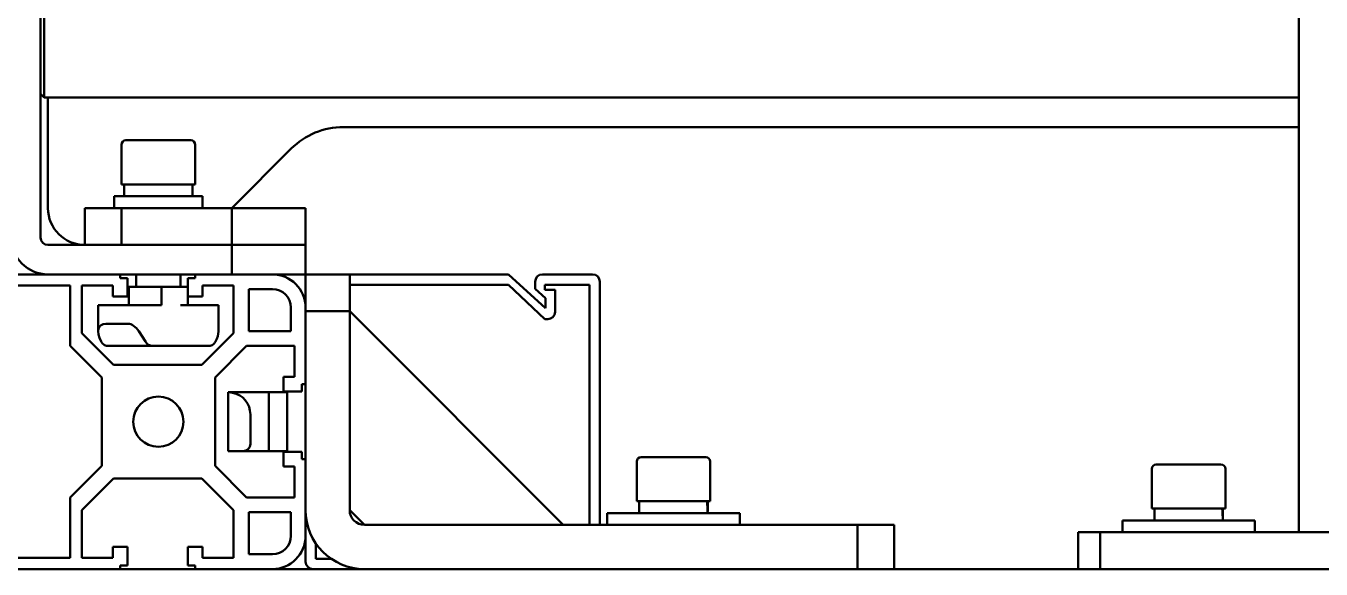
# Model space of a CAD drawing. Header units: millimetres. Extents: x 845401 to 948039, y 511594 to 550263.
# Drawn here: x 913536.2 to 913712.2, y 544470.2 to 544543.9 of the extents above; entities that cross this region are included whole.
import ezdxf

# ---------------------------------------------------------------- set-up
doc = ezdxf.new("R2010")
doc.units = ezdxf.units.MM
doc.layers.add('可见 (ISO)', color=7, linetype='Continuous', lineweight=50)

# ---------------------------------------------------------------- blocks, each defined once
blk = doc.blocks.new('A$C2A4E01FC')
at = {"layer": '可见 (ISO)', "color": 251}
for p, q in [((1352.5, 703.35), (1352.5, 450.35)), ((1181.5, 490.35), (1181.5, 535.35)), ((1182, 521.35), (1182, 509.35)), ((1181.5, 509.85), (1182, 509.35)), ((1352.5, 509.35), (1182, 509.35)), ((1182.5, 494.35), (1182.5, 509.35)), ((1352.5, 505.35), (1222.64, 505.35)), ((1193.1, 503.55), (1201.9, 503.55)), ((1192.5, 502.95), (1192.5, 497.55)), ((1202.5, 502.95), (1202.5, 497.55)), ((1215.57, 502.42), (1207.5, 494.35)), ((1192.5, 497.55), (1202.5, 497.55)), ((1192.85, 496.94), (1192.85, 497.55)), ((1202.15, 495.95), (1202.15, 497.55)), ((1191.5, 495.95), (1203.5, 495.95)), ((1191.5, 494.35), (1191.5, 495.95)), ((1203.5, 494.35), (1203.5, 495.95)), ((1192.5, 494.35), (1187.5, 494.35)), ((1187.5, 494.35), (1187.5, 489.35)), ((1192.5, 489.35), (1192.5, 494.35)), ((1207.5, 494.35), (1192.5, 494.35)), ((1217.5, 494.35), (1207.5, 494.35)), ((1207.5, 494.35), (1207.5, 489.35)), ((1217.5, 489.35), (1217.5, 494.35)), ((1207.5, 489.35), (1182.5, 489.35)), ((1192.5, 489.35), (1207.5, 489.35)), ((1217.5, 489.35), (1207.5, 489.35)), ((1207.5, 489.35), (1207.5, 485.35)), ((1207.5, 489.35), (1217.5, 489.35)), ((1217.5, 485.35), (1217.5, 489.35)), ((1192.3, 485.35), (1162.7, 485.35)), ((1182.5, 485.35), (1207.5, 485.35)), ((1192.3, 484.85), (1192.3, 485.35)), ((1193.3, 484.85), (1192.3, 484.85)), ((1193.3, 482.35), (1193.3, 484.85)), ((1194.5, 485.35), (1194.5, 483.65)), ((1200.5, 485.35), (1200.5, 483.65)), ((1202.5, 484.85), (1201.5, 484.85)), ((1201.5, 484.85), (1201.5, 482.35)), ((1213, 485.35), (1202.5, 485.35)), ((1202.5, 485.35), (1202.5, 484.85)), ((1213, 485.35), (1217.5, 485.35)), ((1223.5, 485.35), (1217.5, 485.35)), ((1217.5, 485.35), (1217.5, 480.85)), ((1223.5, 480.35), (1223.5, 485.35)), ((1245.1, 485.35), (1223.5, 485.35)), ((1250.1, 480.76), (1245.1, 485.35)), ((1248.7, 484.35), (1248.7, 483.4)), ((1256.5, 485.35), (1249.7, 485.35)), ((1257.5, 451.35), (1257.5, 484.35)), ((1169.5, 483.85), (1185.5, 483.85)), ((1185.5, 483.85), (1185.5, 475.65)), ((1187.1, 477.35), (1187.1, 483.85)), ((1187.1, 483.85), (1191.3, 483.85)), ((1191.3, 483.85), (1191.3, 482.35)), ((1191.3, 482.35), (1193.3, 482.35)), ((1194.89, 483.65), (1193.5, 483.65)), ((1193.5, 481.15), (1193.5, 483.65)), ((1194.89, 483.65), (1197.93, 483.65)), ((1197.93, 483.65), (1200.53, 483.65)), ((1197.93, 481.15), (1197.93, 483.65)), ((1201.5, 483.65), (1200.53, 483.65)), ((1201.5, 482.35), (1203.5, 482.35)), ((1201.5, 481.15), (1201.5, 482.35)), ((1203.5, 482.35), (1203.5, 483.85)), ((1203.5, 483.85), (1207.7, 483.85)), ((1207.7, 483.85), (1207.7, 477.35)), ((1209.8, 477.65), (1209.8, 483.35)), ((1209.8, 483.35), (1213, 483.35)), ((1223.5, 483.95), (1245.1, 483.95)), ((1245.1, 483.95), (1250.01, 479.26)), ((1248.7, 483.4), (1250.1, 482.11)), ((1250.01, 483.95), (1256.1, 483.95)), ((1250.01, 483.26), (1250.01, 483.95)), ((1251.41, 483.26), (1250.01, 483.26)), ((1251.41, 480.26), (1251.41, 483.26)), ((1256.1, 483.95), (1256.1, 451.35)), ((1190.39, 481.15), (1189.34, 481.15)), ((1189.34, 481.15), (1189.34, 477.61)), ((1190.39, 481.15), (1193.42, 481.15)), ((1194.83, 481.15), (1193.42, 481.15)), ((1194.83, 481.15), (1197.93, 481.15)), ((1200.53, 481.15), (1204.93, 481.15)), ((1205.66, 481.15), (1204.93, 481.15)), ((1205.66, 481.15), (1205.66, 477.61)), ((1215.5, 480.85), (1215.5, 477.65)), ((1217.5, 470.45), (1217.5, 480.85)), ((1250.1, 482.11), (1250.1, 480.76)), ((1217.5, 480.35), (1223.5, 480.35)), ((1217.5, 480.35), (1217.5, 453.35)), ((1223.5, 453.35), (1223.5, 480.35)), ((1252.5, 451.35), (1223.5, 480.35)), ((1223.5, 480.35), (1223.5, 453.35)), ((1250.01, 479.26), (1250.41, 479.26)), ((1191.4, 473.05), (1187.1, 477.35)), ((1193.42, 478.65), (1190.39, 478.65)), ((1195.75, 476.24), (1194.83, 477.65)), ((1207.7, 477.35), (1203.4, 473.05)), ((1215.5, 477.65), (1209.8, 477.65)), ((1185.5, 475.65), (1189.8, 471.35)), ((1196.67, 475.65), (1190.61, 475.65)), ((1204.39, 475.65), (1196.67, 475.65)), ((1205.2, 471.35), (1209.5, 475.65)), ((1209.5, 475.65), (1216, 475.65)), ((1216, 475.65), (1216, 471.45)), ((1203.4, 473.05), (1191.4, 473.05)), ((1189.8, 471.35), (1189.8, 459.35)), ((1205.2, 459.35), (1205.2, 471.35)), ((1216, 471.45), (1214.5, 471.45)), ((1214.5, 471.45), (1214.5, 469.45)), ((1217, 469.45), (1217, 470.45)), ((1217, 470.45), (1217.5, 470.45)), ((1207, 461.35), (1207, 469.35)), ((1207.18, 469.35), (1207, 469.35)), ((1207.18, 469.35), (1212.5, 469.35)), ((1212.5, 469.35), (1215, 469.35)), ((1212.5, 466.35), (1212.5, 469.35)), ((1214.5, 469.45), (1217, 469.45)), ((1215, 465.35), (1215, 469.35)), ((1210, 462.35), (1210, 466.35)), ((1212.5, 466.35), (1212.5, 462.35)), ((1215, 465.35), (1215, 461.35)), ((1207, 461.35), (1207.59, 461.35)), ((1207.59, 461.35), (1209, 461.35)), ((1212.5, 461.35), (1209, 461.35)), ((1212.5, 461.35), (1212.5, 462.35)), ((1212.5, 461.35), (1215, 461.35)), ((1217, 461.25), (1214.5, 461.25)), ((1214.5, 461.25), (1214.5, 459.25)), ((1217, 460.25), (1217, 461.25)), ((1217.5, 460.25), (1217, 460.25)), ((1217.5, 449.85), (1217.5, 460.25)), ((1262.5, 459.95), (1262.5, 454.55)), ((1263.1, 460.55), (1271.9, 460.55)), ((1272.5, 459.95), (1272.5, 454.55)), ((1333.1, 459.55), (1341.9, 459.55)), ((1189.8, 459.35), (1185.5, 455.05)), ((1187.1, 453.35), (1191.4, 457.65)), ((1191.4, 457.65), (1203.4, 457.65)), ((1203.4, 457.65), (1207.7, 453.35)), ((1209.5, 455.05), (1205.2, 459.35)), ((1214.5, 459.25), (1216, 459.25)), ((1216, 459.25), (1216, 455.05)), ((1332.5, 458.95), (1332.5, 453.55)), ((1342.5, 458.95), (1342.5, 453.55)), ((1185.5, 455.05), (1185.5, 446.85)), ((1216, 455.05), (1209.5, 455.05)), ((1262.5, 454.55), (1272.5, 454.55)), ((1262.85, 452.95), (1262.85, 454.55)), ((1272.15, 453.94), (1272.15, 454.55)), ((1187.1, 446.85), (1187.1, 453.35)), ((1207.7, 453.35), (1207.7, 446.85)), ((1209.8, 447.35), (1209.8, 453.05)), ((1209.8, 453.05), (1215.5, 453.05)), ((1215.5, 453.05), (1215.5, 449.85)), ((1223.5, 453.35), (1225.5, 451.35)), ((1258.5, 452.95), (1276.5, 452.95)), ((1258.5, 451.35), (1258.5, 452.95)), ((1276.5, 451.35), (1276.5, 452.95)), ((1332.5, 453.55), (1342.5, 453.55)), ((1332.85, 451.95), (1332.85, 453.55)), ((1342.15, 452.94), (1342.15, 453.55)), ((1292.5, 451.35), (1225.5, 451.35)), ((1225.5, 451.35), (1252.5, 451.35)), ((1297.5, 451.35), (1292.5, 451.35)), ((1292.5, 451.35), (1292.5, 445.35)), ((1297.5, 445.35), (1297.5, 451.35)), ((1328.5, 451.95), (1346.5, 451.95)), ((1328.5, 450.35), (1328.5, 451.95)), ((1346.5, 450.35), (1346.5, 451.95)), ((1217.5, 449.85), (1217.5, 446.35)), ((1218.9, 446.75), (1218.9, 448.83)), ((1322.5, 450.35), (1322.5, 445.35)), ((1325.5, 450.35), (1322.5, 450.35)), ((1325.5, 445.35), (1325.5, 450.35)), ((1325.5, 450.35), (1439.5, 450.35)), ((1193.3, 448.35), (1191.3, 448.35)), ((1191.3, 448.35), (1191.3, 446.85)), ((1193.3, 445.85), (1193.3, 448.35)), ((1203.5, 448.35), (1201.5, 448.35)), ((1201.5, 448.35), (1201.5, 445.85)), ((1203.5, 446.85), (1203.5, 448.35)), ((1213, 447.35), (1209.8, 447.35)), ((1162.7, 445.35), (1192.3, 445.35)), ((1185.5, 446.85), (1169.5, 446.85)), ((1191.3, 446.85), (1187.1, 446.85)), ((1192.3, 445.35), (1192.3, 445.85)), ((1192.3, 445.85), (1193.3, 445.85)), ((1202.5, 445.35), (1192.3, 445.35)), ((1201.5, 445.85), (1202.5, 445.85)), ((1202.5, 445.85), (1202.5, 445.35)), ((1202.5, 445.35), (1213, 445.35)), ((1207.7, 446.85), (1203.5, 446.85)), ((1225.5, 445.35), (1213, 445.35)), ((1220.98, 446.75), (1218.9, 446.75)), ((1225.5, 445.35), (1292.5, 445.35)), ((1292.5, 445.35), (1297, 445.35)), ((1322.5, 445.35), (1297, 445.35)), ((1322.5, 445.35), (1325.5, 445.35)), ((1325.5, 445.35), (1439.5, 445.35))]:
    blk.add_line(p, q, dxfattribs=at)
blk.add_circle((1197.5, 465.35), 3.4, dxfattribs=at)
for centre, radius, start, end in [((1222.64, 495.35), 10, 90, 135), ((1193.1, 502.95), 0.6, 90, 180), ((1201.9, 502.95), 0.6, 0, 90), ((1187.5, 494.35), 5, 180, 270), ((1182.5, 490.35), 5, 180, 270), ((1182.5, 490.35), 1, 180, 270), ((1213, 480.85), 4.5, 0, 90), ((1249.7, 484.35), 1, 90, 180), ((1256.5, 484.35), 1, 0, 90), ((1213, 480.85), 2.5, 0, 90), ((1250.41, 480.26), 1, 270, 0), ((1207, 466.35), 3, 0, 78.74), ((1209, 462.35), 1, 270, 0), ((1263.1, 459.95), 0.6, 90, 180), ((1271.9, 459.95), 0.6, 0, 90), ((1333.1, 458.95), 0.6, 90, 180), ((1341.9, 458.95), 0.6, 0, 90), ((1225.5, 453.35), 8, 180, 270), ((1225.5, 453.35), 2, 180, 270), ((1213, 449.85), 4.5, 270, 0), ((1213, 449.85), 2.5, 270, 0), ((1218.5, 446.35), 1, 180, 270)]:
    blk.add_arc(centre, radius, start, end, dxfattribs=at)
for centre, major_axis, ratio, start_param, end_param in [((1197.5, 496.94), (0, -14.31), 0.32492, 4.712389, 4.781261), ((1192.34, 475.65), (-2.73, 2.73), 0.459146, 5.852752, 7.227023), ((1194.07, 477.65), (-0.909, 0.909), 0.459146, 4.281955, 5.852752), ((1202.66, 475.65), (-2.73, -2.73), 0.459146, 2.197755, 2.711159), ((1190.61, 477.65), (0, -2), 0.65178, 5.856107, 6.283185), ((1196.67, 477.65), (0, -2), 0.65178, 5.497787, 6.283185), ((1204.39, 477.65), (0, -2), 0.65178, 0, 0.427079), ((1267.5, 451.97), (0, -14.31), 0.32492, 1.639668, 1.752411), ((1267.5, 453.94), (0, -14.31), 0.32492, 1.501925, 1.613793), ((1337.5, 450.97), (0, -14.31), 0.32492, 1.639668, 1.752411), ((1337.5, 452.94), (0, -14.31), 0.32492, 1.501925, 1.613793)]:
    blk.add_ellipse(centre, major_axis=major_axis, ratio=ratio, start_param=start_param, end_param=end_param, dxfattribs=at)
for points, knots in [([(1189.73, 476.24), (1189.73, 476.23), (1189.73, 476.23), (1189.82, 476.07), (1189.93, 475.93), (1190.07, 475.83)], [0.82238559, 0.82238559, 0.82238559, 0.82238559, 0.82458668, 0.82458668, 0.89185872, 0.89185872, 0.89185872, 0.89185872]), ([(1205.27, 476.24), (1205.27, 476.23), (1205.27, 476.23), (1205.18, 476.07), (1205.07, 475.93), (1204.93, 475.83)], [0.15213805, 0.15213805, 0.15213805, 0.15213805, 0.15433913, 0.15433913, 0.22161118, 0.22161118, 0.22161118, 0.22161118]), ([(1207.59, 469.29), (1207.58, 469.29), (1207.58, 469.29), (1207.42, 469.33), (1207.28, 469.35), (1207.18, 469.35)], [0.82238559, 0.82238559, 0.82238559, 0.82238559, 0.82458668, 0.82458668, 0.89185872, 0.89185872, 0.89185872, 0.89185872])]:
    blk.add_open_spline(points, degree=3, knots=knots, dxfattribs=at)

msp = doc.modelspace()

# ---------------------------------------------------------------- block references
msp.add_blockref('A$C2A4E01FC', (912356.69, 544024.87))

doc.saveas('drawing.dxf')
